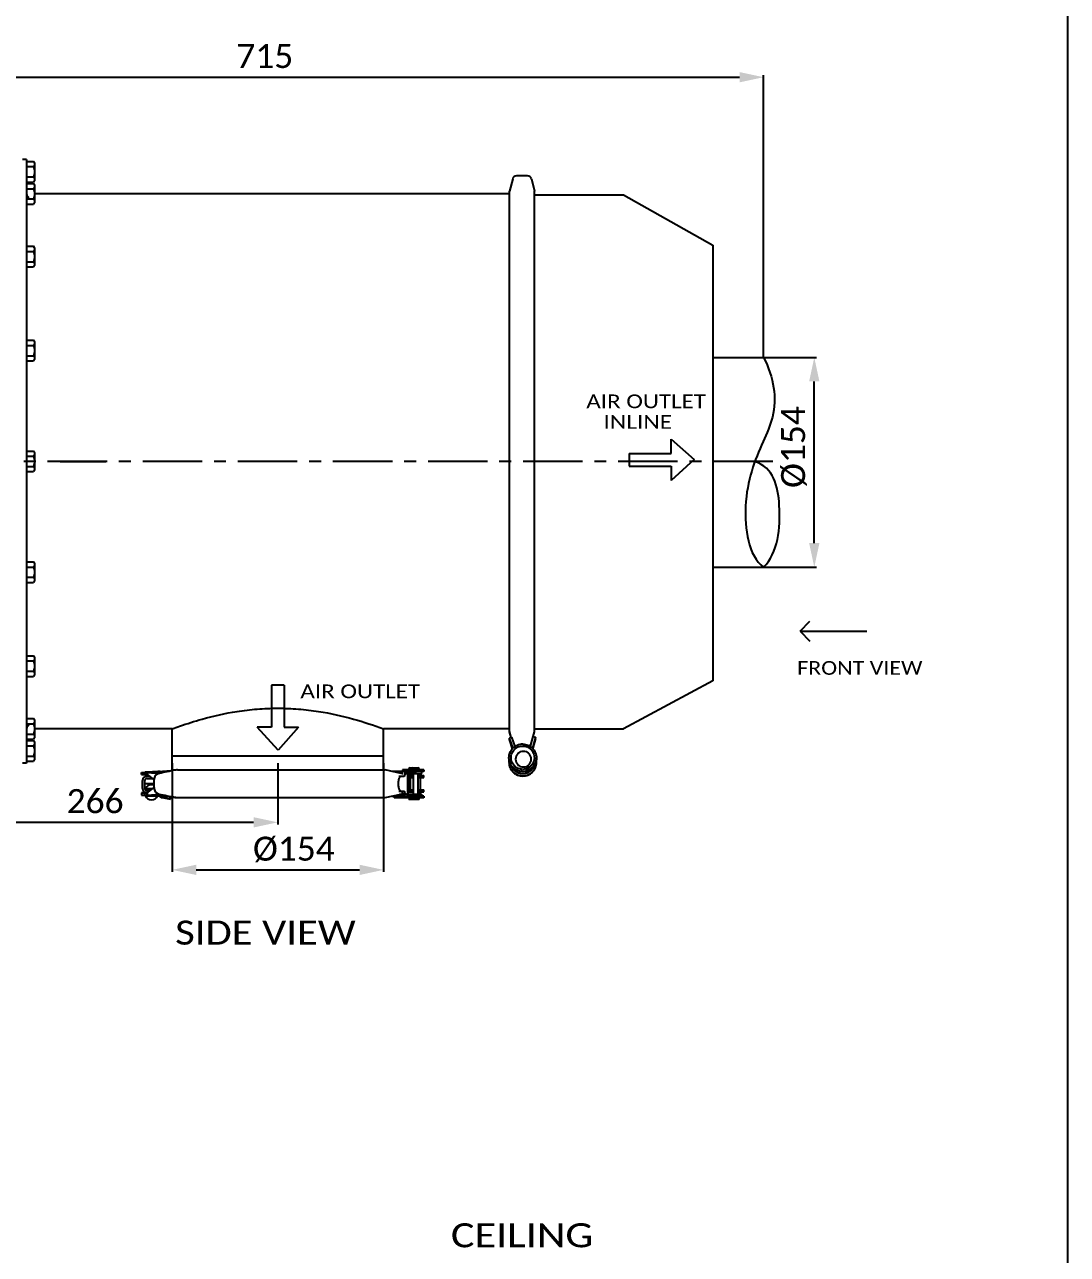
# Model space of a CAD drawing. Header units: millimetres. Extents: x 242 to 4341, y -255 to 3233.
# Drawn here: x 3581 to 4341, y 635 to 1531 of the extents above; entities that cross this region are included whole.
import ezdxf
from ezdxf.enums import TextEntityAlignment as Align

# ---------------------------------------------------------------- set-up
doc = ezdxf.new("R2010")
doc.units = ezdxf.units.MM
doc.header["$LTSCALE"] = 115.5
doc.header["$PDMODE"] = 3
doc.header["$PDSIZE"] = 8
doc.linetypes.add('CENTER', pattern=[0.6, 0.375, -0.075, 0.075, -0.075])
doc.linetypes.add('DASHED', pattern=[0.2, 0.1, -0.1])
doc.layers.get('0').update_dxf_attribs({"linetype": 'CONTINUOUS'})
doc.layers.get('Defpoints').update_dxf_attribs({"linetype": 'CONTINUOUS'})
doc.layers.add('02___PRT_ALL_AXES', color=7, linetype='CONTINUOUS')
doc.layers.add('03___PRT_ALL_CURVES', color=7, linetype='CONTINUOUS')
doc.styles.get("Standard").update_dxf_attribs({"font": 'calibri.ttf'})
doc.dimstyles.new('DIMSTYLE_1', dxfattribs={"dimtxt": 17.5, "dimasz": 17.5, "dimexe": 1.5, "dimexo": 1, "dimgap": 0.875, "dimtad": 1, "dimdec": 0, "dimdsep": 46, "dimtxsty": 'Standard', "dimblk": '_FILLED', "dimblk1": '_FILLED', "dimblk2": '_FILLED', "dimcen": 0.09, "dimazin": 2, "dimtp": 0.01, "dimtm": 0.01, "dimtfac": 1, "dimtdec": 0, "dimtofl": 0, "dimtmove": 0, "dimatfit": 3, "dimldrblk": '_FILLED', "dimfxl": 1, "dimtolj": 1, "dimarcsym": 0})
doc.dimstyles.new('DIMSTYLE_2', dxfattribs={"dimtxt": 17.5, "dimasz": 17.5, "dimexe": 1.5, "dimexo": 1, "dimgap": 0.875, "dimtad": 1, "dimdsep": 46, "dimtxsty": 'Standard', "dimblk": '_FILLED', "dimblk1": '_FILLED', "dimblk2": '_FILLED', "dimcen": 0.09, "dimazin": 2, "dimtp": 0.01, "dimtm": 0.01, "dimtfac": 1, "dimtofl": 0, "dimtmove": 0, "dimatfit": 3, "dimldrblk": '_FILLED', "dimfxl": 1, "dimtolj": 1, "dimarcsym": 0})

# ---------------------------------------------------------------- blocks, each defined once
blk = doc.blocks.new('_FILLED')
at = {"color": 0, "linetype": 'ByBlock'}
blk.add_solid([(0, 0), (-1, 0.214), (-1, -0.214)], dxfattribs=at)
blk = doc.blocks.new('*D137')
at = {"color": 0, "linetype": 'Continuous', "lineweight": -2}
for p, q in [((3499.6, 1048.01), (3499.6, 948.46)), ((3765.53, 993.09), (3765.53, 948.46)), ((3517.1, 949.96), (3748.03, 949.96))]:
    blk.add_line(p, q, dxfattribs=at)
at = {"layer": 'Defpoints', "color": 0}
for p in [(3499.6, 1049.01), (3765.53, 994.09), (3765.53, 949.96)]:
    blk.add_point(p, dxfattribs=at)
at = {"color": 0, "linetype": 'ByBlock', "lineweight": -2, "xscale": 17.5, "yscale": 17.5, "zscale": 17.5, "rotation": 180}
blk.add_blockref('_FILLED', (3499.6, 949.96), dxfattribs=at)
at = {"color": 0, "linetype": 'ByBlock', "lineweight": -2, "xscale": 17.5, "yscale": 17.5, "zscale": 17.5}
blk.add_blockref('_FILLED', (3765.53, 949.96), dxfattribs=at)
at = {"color": 0, "insert": (3632.48, 974.17), "char_height": 17.5, "attachment_point": 2, "line_spacing_factor": 0.9}
blk.add_mtext('\\A1;266', dxfattribs=at)
blk = doc.blocks.new('*D141')
at = {"color": 0, "linetype": 'Continuous', "lineweight": -2}
for p, q in [((3688.66, 993.09), (3688.66, 913.82)), ((3842.66, 993.09), (3842.66, 913.82)), ((3706.16, 915.32), (3825.16, 915.32))]:
    blk.add_line(p, q, dxfattribs=at)
at = {"layer": 'Defpoints', "color": 0}
for p in [(3688.66, 994.09), (3842.66, 994.09), (3842.66, 915.32)]:
    blk.add_point(p, dxfattribs=at)
at = {"color": 0, "linetype": 'ByBlock', "lineweight": -2, "xscale": 17.5, "yscale": 17.5, "zscale": 17.5, "rotation": 180}
blk.add_blockref('_FILLED', (3688.66, 915.32), dxfattribs=at)
at = {"color": 0, "linetype": 'ByBlock', "lineweight": -2, "xscale": 17.5, "yscale": 17.5, "zscale": 17.5}
blk.add_blockref('_FILLED', (3842.66, 915.32), dxfattribs=at)
at = {"color": 0, "insert": (3777.33, 939.52), "char_height": 17.5, "attachment_point": 2, "line_spacing_factor": 0.9}
blk.add_mtext('\\A1;%%c154', dxfattribs=at)
blk = doc.blocks.new('*D149')
at = {"color": 0, "linetype": 'Continuous', "lineweight": -2}
for p, q in [((3404.6, 1279.24), (3404.6, 1494.44)), ((3422.1, 1492.94), (4102.1, 1492.94)), ((4119.6, 1288.75), (4119.6, 1494.44))]:
    blk.add_line(p, q, dxfattribs=at)
at = {"layer": 'Defpoints', "color": 0}
for p in [(4119.6, 1492.94), (4119.6, 1287.75), (3404.6, 1278.24)]:
    blk.add_point(p, dxfattribs=at)
at = {"color": 0, "linetype": 'ByBlock', "lineweight": -2, "xscale": 17.5, "yscale": 17.5, "zscale": 17.5, "rotation": 180}
blk.add_blockref('_FILLED', (3404.6, 1492.94), dxfattribs=at)
at = {"color": 0, "linetype": 'ByBlock', "lineweight": -2, "xscale": 17.5, "yscale": 17.5, "zscale": 17.5}
blk.add_blockref('_FILLED', (4119.6, 1492.94), dxfattribs=at)
at = {"color": 0, "insert": (3756.12, 1517.15), "char_height": 17.5, "attachment_point": 2, "line_spacing_factor": 0.9}
blk.add_mtext('\\A1;{\\A1;715}', dxfattribs=at)
blk = doc.blocks.new('*D151')
at = {"color": 0, "linetype": 'Continuous', "lineweight": -2}
for p, q in [((4112.65, 1288.75), (4158.08, 1288.75)), ((4156.58, 1153.45), (4156.58, 1271.25)), ((4119.16, 1135.95), (4158.08, 1135.95))]:
    blk.add_line(p, q, dxfattribs=at)
at = {"layer": 'Defpoints', "color": 0}
for p in [(4111.65, 1288.75), (4156.58, 1288.75), (4118.16, 1135.95)]:
    blk.add_point(p, dxfattribs=at)
at = {"color": 0, "linetype": 'ByBlock', "lineweight": -2, "xscale": 17.5, "yscale": 17.5, "zscale": 17.5}
for p, rotation in [((4156.58, 1288.75), 90), ((4156.58, 1135.95), 270)]:
    blk.add_blockref('_FILLED', p, dxfattribs=dict(at, rotation=rotation))
at = {"color": 0, "insert": (4132.37, 1223.41), "char_height": 17.5, "attachment_point": 2, "rotation": 90, "line_spacing_factor": 0.9}
blk.add_mtext('\\A1;%%c154', dxfattribs=at)
blk = doc.blocks.new('ARROW_2_BL1', base_point=(1809.89, 965.82))
at = {"color": 7, "linetype": 'Continuous'}
for p, q in [((1816.83, 970.45), (1816.83, 980.82)), ((1816.83, 980.82), (1833.58, 966.14)), ((1786.19, 970.45), (1786.19, 961.19)), ((1786.19, 970.45), (1816.83, 970.45)), ((1786.19, 961.19), (1816.83, 961.19)), ((1833.58, 966.14), (1816.83, 950.82)), ((1816.83, 961.19), (1816.83, 950.82))]:
    blk.add_line(p, q, dxfattribs=at)
blk = doc.blocks.new('ARROW_2_BL2', base_point=(1530.12, 778.03))
at = {"color": 7, "linetype": 'Continuous'}
for p, q in [((1534.75, 801.72), (1525.5, 801.72)), ((1525.5, 801.72), (1525.5, 771.09)), ((1534.75, 801.72), (1534.75, 771.09)), ((1525.5, 771.09), (1515.12, 771.09)), ((1530.44, 754.33), (1515.12, 771.09)), ((1545.12, 771.09), (1530.44, 754.33)), ((1534.75, 771.09), (1545.12, 771.09))]:
    blk.add_line(p, q, dxfattribs=at)

msp = doc.modelspace()

# ---------------------------------------------------------------- linework, layer by layer
at = {"color": 0, "linetype": 'Continuous'}
for p, q in [((4341.04, 3232.585), (4341.04, 1422.999)), ((3582.599, 1431.512), (3587.698, 1431.512)), ((3582.599, 1427.759), (3587.698, 1427.759)), ((3588.279, 1430.506), (3587.698, 1431.512)), ((3588.279, 1430.506), (3588.279, 1417.506)), ((3582.599, 1420.253), (3587.698, 1420.253)), ((3582.599, 1416.5), (3587.698, 1416.5)), ((3588.279, 1417.506), (3587.698, 1416.501)), ((3936.782, 1418.84), (3934.548, 1409.995)), ((3950.416, 1418.84), (3952.649, 1409.995)), ((4341.04, 1422.999), (4341.04, -254.656)), ((3582.599, 1415.45), (3587.698, 1415.45)), ((3582.599, 1411.697), (3587.698, 1411.697)), ((3588.279, 1414.445), (3587.698, 1415.45)), ((3588.279, 1414.445), (3588.279, 1401.445)), ((3934.548, 1016.017), (3934.548, 1409.995)), ((3952.649, 1016.017), (3952.649, 1409.995)), ((3952.649, 1407.127), (4017.649, 1407.127)), ((4017.649, 1407.127), (4082.649, 1370.488)), ((3582.599, 1404.192), (3587.698, 1404.192)), ((3582.599, 1400.439), (3587.698, 1400.439)), ((3588.279, 1401.445), (3587.698, 1400.439)), ((3582.599, 1369.711), (3587.698, 1369.711)), ((3582.599, 1365.958), (3587.698, 1365.958)), ((3588.279, 1368.706), (3587.698, 1369.711)), ((3588.279, 1368.706), (3588.279, 1355.706)), ((4082.649, 1370.488), (4082.649, 1053.006)), ((3582.599, 1358.453), (3587.698, 1358.453)), ((3582.599, 1354.7), (3587.698, 1354.7)), ((3588.279, 1355.706), (3587.698, 1354.7)), ((3582.599, 1301.258), (3587.698, 1301.258)), ((3588.279, 1300.252), (3587.698, 1301.258)), ((3588.279, 1300.252), (3588.279, 1287.252)), ((3582.599, 1297.505), (3587.698, 1297.505)), ((3582.599, 1289.999), (3587.698, 1289.999)), ((3582.599, 1286.247), (3587.698, 1286.247)), ((3588.279, 1287.252), (3587.698, 1286.247)), ((4082.649, 1288.747), (4119.599, 1288.747)), ((3582.599, 1220.512), (3587.698, 1220.512)), ((3588.279, 1219.506), (3587.698, 1220.512)), ((3588.279, 1219.506), (3588.279, 1206.506)), ((3582.599, 1216.759), (3587.698, 1216.759)), ((3607.095, 1213.006), (3640.257, 1213.006)), ((3582.599, 1209.253), (3587.698, 1209.253)), ((3582.599, 1205.5), (3587.698, 1205.5)), ((3588.279, 1206.506), (3587.698, 1205.501)), ((3582.599, 1139.765), (3587.698, 1139.765)), ((3588.279, 1138.76), (3587.698, 1139.765)), ((3588.279, 1138.76), (3588.279, 1125.76)), ((3582.599, 1136.012), (3587.698, 1136.012)), ((4082.649, 1135.954), (4119.599, 1135.954)), ((3582.599, 1128.507), (3587.698, 1128.507)), ((3582.599, 1124.754), (3587.698, 1124.754)), ((3588.279, 1125.76), (3587.698, 1124.754)), ((4146.398, 1089.297), (4153.382, 1096.659)), ((4146.398, 1089.297), (4194.942, 1089.297)), ((4146.398, 1089.297), (4153.382, 1081.935)), ((3582.599, 1071.312), (3587.698, 1071.312)), ((3582.599, 1067.559), (3587.698, 1067.559)), ((3588.279, 1070.306), (3587.698, 1071.312)), ((3588.279, 1070.306), (3588.279, 1057.306)), ((3582.599, 1060.054), (3587.698, 1060.054)), ((3582.599, 1056.301), (3587.698, 1056.301)), ((3588.279, 1057.306), (3587.698, 1056.301)), ((4082.649, 1053.006), (4017.649, 1018.007)), ((3765.524, 1033.09), (3765.659, 1033.09)), ((3765.525, 1033.054), (3765.659, 1033.055)), ((3582.599, 1025.573), (3587.698, 1025.573)), ((3582.599, 1021.82), (3587.698, 1021.82)), ((3588.279, 1024.567), (3587.698, 1025.573)), ((3588.279, 1024.567), (3588.279, 1011.567)), ((3582.599, 1014.315), (3587.698, 1014.315)), ((3688.657, 1018.007), (3588.279, 1018.007)), ((3688.657, 1018.006), (3588.279, 1018.006)), ((3688.657, 1018.005), (3688.66, 1018.007)), ((3842.657, 1018.007), (3842.663, 1018.005)), ((3934.548, 1018.007), (3842.663, 1018.007)), ((3934.548, 1018.006), (3842.663, 1018.006)), ((3935.738, 1011.77), (3934.548, 1016.471)), ((3934.548, 1016.017), (3934.656, 1016.045)), ((3935.63, 1011.732), (3934.548, 1016.017)), ((3951.66, 1012.562), (3952.649, 1016.471)), ((3951.77, 1012.534), (3952.649, 1016.017)), ((3952.649, 1016.017), (3952.541, 1016.045)), ((3952.649, 1018.007), (4017.649, 1018.007)), ((3582.599, 1010.562), (3587.698, 1010.562)), ((3582.599, 1009.512), (3587.698, 1009.512)), ((3582.599, 1005.759), (3587.698, 1005.759)), ((3588.279, 1011.567), (3587.698, 1010.562)), ((3588.279, 1008.506), (3587.698, 1009.512)), ((3588.279, 1008.506), (3588.279, 995.506)), ((3936.263, 1011.952), (3934.374, 1011.295)), ((3936.79, 1004.387), (3934.374, 1011.295)), ((3934.374, 1010.309), (3934.374, 1011.295)), ((3936.709, 1003.631), (3934.374, 1010.309)), ((3934.52, 1009.892), (3934.374, 1009.841)), ((3934.374, 1009.841), (3936.584, 1003.506)), ((3938.604, 1005.257), (3936.263, 1011.952)), ((3951.425, 1012.621), (3949.63, 1005.527)), ((3951.425, 1012.621), (3953.364, 1012.132)), ((3953.364, 1012.132), (3951.569, 1005.039)), ((3953.364, 1011.146), (3951.569, 1004.052)), ((3951.569, 1003.57), (3953.364, 1010.68)), ((3953.253, 1010.708), (3953.364, 1010.68)), ((3953.364, 1011.146), (3953.364, 1012.132)), ((3582.599, 998.253), (3587.698, 998.253)), ((3588.279, 995.506), (3587.698, 994.501)), ((3582.599, 994.5), (3587.698, 994.5)), ((3668.725, 984.797), (3668.725, 986.397)), ((3669.037, 986.385), (3670.339, 986.385)), ((3671.827, 986.508), (3669.073, 986.416)), ((3670.411, 986.374), (3670.411, 984.785)), ((3670.728, 986.356), (3679.213, 985.587)), ((3674.352, 986.648), (3671.827, 986.508)), ((3678.074, 986.896), (3674.352, 986.648)), ((3680.002, 987.025), (3678.074, 986.896)), ((3684.934, 987.456), (3688.582, 987.846)), ((3692.496, 988.149), (3843.955, 988.149)), ((3855.592, 985.587), (3843.955, 988.149)), ((3848.607, 987.125), (3857.629, 987.125)), ((3856.637, 985.925), (3854.058, 985.925)), ((3857.629, 987.086), (3866.75, 987.086)), ((3858.126, 984.586), (3858.126, 987.086)), ((3861.033, 988.536), (3861.033, 988.686)), ((3868.626, 988.486), (3861.083, 988.486)), ((3862.033, 989.686), (3867.676, 989.686)), ((3862.033, 988.436), (3862.033, 988.286)), ((3863.176, 988.536), (3863.176, 988.686)), ((3864.176, 988.436), (3864.176, 988.286)), ((3867.676, 988.436), (3867.676, 988.286)), ((3868.676, 988.536), (3868.676, 988.686)), ((3667.079, 974.536), (3667.079, 980.336)), ((3668.679, 974.536), (3668.679, 980.336)), ((3669.037, 984.785), (3670.411, 984.785)), ((3670.279, 983.536), (3672.028, 983.536)), ((3670.279, 981.936), (3674.1, 981.936)), ((3670.411, 984.785), (3675.459, 980.886)), ((3675.459, 975.078), (3675.459, 981.094)), ((3853.829, 983.586), (3857.718, 983.586)), ((3859.402, 985.586), (3870.596, 985.586)), ((3860.313, 971.586), (3860.313, 984.586)), ((3860.313, 984.086), (3860.349, 984.086)), ((3860.349, 984.125), (3864.176, 984.125)), ((3860.349, 972.086), (3860.349, 984.086)), ((3861.894, 972.086), (3861.894, 984.086)), ((3861.894, 982.586), (3864.176, 982.586)), ((3862.033, 982.586), (3862.033, 973.586)), ((3863.201, 984.175), (3863.201, 984.325)), ((3864.176, 985.586), (3864.176, 970.586)), ((3867.676, 985.586), (3867.676, 970.586)), ((3867.676, 985.325), (3867.701, 985.325)), ((3867.676, 984.125), (3871.691, 984.125)), ((3867.676, 982.925), (3871.691, 982.925)), ((3867.676, 982.586), (3871.951, 982.586)), ((3867.701, 982.586), (3867.701, 973.586)), ((3867.976, 973.586), (3867.976, 982.586)), ((3868.701, 984.175), (3868.701, 984.325)), ((3869.575, 973.586), (3869.575, 982.586)), ((3869.663, 982.925), (3869.663, 984.125)), ((3871.691, 982.925), (3871.691, 984.125)), ((3668.725, 969.776), (3668.725, 971.376)), ((3669.037, 971.387), (3670.411, 971.387)), ((3669.037, 969.787), (3670.339, 969.787)), ((3674.229, 974.336), (3669.199, 974.336)), ((3669.199, 969.336), (3677.178, 969.336)), ((3672.416, 972.936), (3670.279, 972.936)), ((3670.411, 971.387), (3675.459, 975.286)), ((3670.411, 971.387), (3670.411, 969.798)), ((3670.728, 969.816), (3679.213, 970.585)), ((3671.599, 974.336), (3671.599, 972.936)), ((3671.599, 969.672), (3671.599, 969.336)), ((3674.352, 969.524), (3678.057, 969.278)), ((3675.599, 969.441), (3675.599, 969.336)), ((3678.057, 969.278), (3680.002, 969.147)), ((3681.551, 969.032), (3681.338, 967.989)), ((3681.338, 967.989), (3687.356, 966.749)), ((3684.934, 968.716), (3688.582, 968.326)), ((3686.603, 968.538), (3687.355, 968.383)), ((3687.356, 966.749), (3687.355, 968.383)), ((3692.496, 968.023), (3843.955, 968.023)), ((3843.955, 968.023), (3855.592, 970.585)), ((3848.957, 969.125), (3857.371, 969.125)), ((3853.829, 972.586), (3857.718, 972.586)), ((3856.637, 970.325), (3854.408, 970.325)), ((3856.637, 970.086), (3856.637, 970.586)), ((3857.629, 969.086), (3866.745, 969.086)), ((3858.126, 969.086), (3858.126, 971.586)), ((3859.402, 970.586), (3870.596, 970.586)), ((3860.313, 972.086), (3860.349, 972.086)), ((3861.894, 973.586), (3864.176, 973.586)), ((3867.676, 973.586), (3871.951, 973.586)), ((3867.676, 973.325), (3871.691, 973.325)), ((3867.676, 972.125), (3871.691, 972.125)), ((3867.701, 972.086), (3867.701, 970.586)), ((3868.451, 967.886), (3868.451, 967.775)), ((3869.663, 972.125), (3869.663, 973.325)), ((3871.691, 972.125), (3871.691, 973.325)), ((3868.376, 966.686), (3861.333, 966.686))]:
    msp.add_line(p, q, dxfattribs=at)
for points in [[(3680.002, 987.025), (3681.543, 987.139), (3683.769, 987.337), (3684.934, 987.456)], [(3869.476, 984.125), (3869.47, 984.196), (3869.447, 984.524), (3869.427, 984.891), (3869.412, 985.292), (3869.406, 985.588)], [(3669.073, 969.756), (3671.827, 969.664), (3674.352, 969.524)], [(3680.002, 969.147), (3681.543, 969.033), (3683.769, 968.835), (3684.934, 968.716)], [(3869.403, 970.57), (3869.414, 971.021), (3869.431, 971.438), (3869.452, 971.817), (3869.473, 972.086)]]:
    msp.add_lwpolyline(points, dxfattribs=at)
for centre, radius, start, end in [((3939.69, 1418.106), 3, 90, 165.83), ((3947.507, 1418.106), 3, 14.17, 90), ((3940.558, 1005.705), 3.992, 199.278864, 206.644923), ((3939.692, 1008.395), 3.01, 245.832693, 256.304849), ((3947.507, 1007.906), 3, 305.386363, 317.979331), ((3947.696, 1006.017), 1.995, 338.600018, 345.791184), ((3947.686, 1006.024), 4.006, 329.424298, 345.755606), ((3947.703, 1005.031), 3.988, 340.103707, 345.793319), ((3670.322, 981.858), 4.516, 84.847292, 88.878159), ((4638.86, -3553.338), 4639.263, 101.792878, 101.938018), ((3862.033, 988.686), 1, 90, 180), ((3861.083, 988.536), 0.05, 180, 270), ((3861.983, 988.436), 0.05, 0, 90), ((3864.176, 988.686), 1, 90, 180), ((3863.226, 988.536), 0.05, 180, 270), ((3864.126, 988.436), 0.05, 0, 90), ((3867.676, 988.686), 1, 0, 90), ((3867.726, 988.436), 0.05, 90, 180), ((3868.626, 988.536), 0.05, 270, 0), ((3670.279, 980.336), 3.2, 90, 180), ((3670.279, 980.336), 1.6, 90, 180), ((3673.599, 972.609), 4.727, 66.811092, 158.573754), ((3854.597, 981.08), 4.616, 65.319865, 77.552578), ((3854.605, 981.096), 4.598, 63.780552, 65.317935), ((3864.201, 984.325), 1, 91.432559, 180), ((3863.251, 984.175), 0.05, 180, 270), ((3867.701, 984.325), 1, 0, 90), ((3868.651, 984.175), 0.05, 270, 0), ((3670.279, 974.536), 3.2, 180, 260.692196), ((3670.279, 974.536), 1.6, 180, 270), ((3673.599, 971.063), 4.727, 201.426246, 337.86422), ((3670.322, 974.314), 4.516, 271.121843, 275.152714), ((3682.255, 972.496), 4.6, 225.633121, 258.502661), ((4638.86, 5509.51), 4639.263, 258.061982, 258.207122), ((3854.597, 975.092), 4.616, 282.447422, 294.680135), ((3854.605, 975.076), 4.598, 294.682065, 296.219438), ((3861.333, 967.836), 0.05, 90, 180), ((3863.476, 967.836), 0.05, 90, 180), ((3868.376, 967.836), 0.05, 0, 90), ((3861.333, 966.736), 0.05, 180, 270), ((3863.476, 966.736), 0.05, 180, 270), ((3868.376, 966.736), 0.05, 270, 0), ((3868.401, 967.775), 0.05, 300.33842, 0)]:
    msp.add_arc(centre, radius, start, end, dxfattribs=at)
at = {"color": 0, "linetype": 'DASHED'}
for centre, start, end in [((3585.599, 1407.944), 180, 241.45), ((3585.599, 1018.068), 118.55, 180)]:
    msp.add_arc(centre, 3, start, end, dxfattribs=at)
at = {"color": 0, "linetype": 'Continuous'}
for points, knots in [([(3587.698, 1431.512), (3587.868, 1431.217), (3588.158, 1430.618), (3588.279, 1429.956), (3588.279, 1429.635)], [0, 0, 0, 0, 0.5148817, 1, 1, 1, 1]), ([(3588.279, 1429.635), (3588.279, 1429.315), (3588.158, 1428.652), (3587.868, 1428.053), (3587.698, 1427.759)], [0, 0, 0, 0, 0.4851075, 1, 1, 1, 1]), ([(3587.698, 1427.759), (3587.874, 1427.149), (3588.167, 1425.911), (3588.279, 1424.64), (3588.279, 1424.006)], [0, 0, 0, 0, 0.5000913, 1, 1, 1, 1]), ([(3588.279, 1424.006), (3588.279, 1423.372), (3588.167, 1422.101), (3587.874, 1420.863), (3587.698, 1420.253)], [0, 0, 0, 0, 0.4999086, 1, 1, 1, 1]), ([(3587.698, 1420.253), (3587.868, 1419.959), (3588.158, 1419.36), (3588.279, 1418.697), (3588.279, 1418.377)], [0, 0, 0, 0, 0.5148834, 1, 1, 1, 1]), ([(3588.279, 1418.377), (3588.279, 1418.056), (3588.158, 1417.394), (3587.868, 1416.795), (3587.698, 1416.501)], [0, 0, 0, 0, 0.4851065, 1, 1, 1, 1]), ([(3587.698, 1415.45), (3587.868, 1415.156), (3588.158, 1414.557), (3588.279, 1413.894), (3588.279, 1413.574)], [0, 0, 0, 0, 0.5148817, 1, 1, 1, 1]), ([(3588.279, 1413.574), (3588.279, 1413.253), (3588.158, 1412.591), (3587.868, 1411.992), (3587.698, 1411.697)], [0, 0, 0, 0, 0.4851075, 1, 1, 1, 1]), ([(3587.698, 1411.697), (3587.874, 1411.088), (3588.167, 1409.85), (3588.279, 1408.579), (3588.279, 1407.945)], [0, 0, 0, 0, 0.5000913, 1, 1, 1, 1]), ([(3588.279, 1407.945), (3588.279, 1407.31), (3588.167, 1406.039), (3587.874, 1404.801), (3587.698, 1404.192)], [0, 0, 0, 0, 0.4999086, 1, 1, 1, 1]), ([(3587.698, 1404.192), (3587.868, 1403.897), (3588.158, 1403.298), (3588.279, 1402.636), (3588.279, 1402.315)], [0, 0, 0, 0, 0.5148834, 1, 1, 1, 1]), ([(3588.279, 1402.315), (3588.279, 1401.995), (3588.158, 1401.332), (3587.868, 1400.734), (3587.698, 1400.439)], [0, 0, 0, 0, 0.4851065, 1, 1, 1, 1]), ([(3587.698, 1369.711), (3587.868, 1369.417), (3588.158, 1368.818), (3588.279, 1368.155), (3588.279, 1367.835)], [0, 0, 0, 0, 0.5148817, 1, 1, 1, 1]), ([(3588.279, 1367.835), (3588.279, 1367.514), (3588.158, 1366.851), (3587.868, 1366.253), (3587.698, 1365.958)], [0, 0, 0, 0, 0.4851075, 1, 1, 1, 1]), ([(3587.698, 1365.958), (3587.874, 1365.349), (3588.167, 1364.11), (3588.279, 1362.84), (3588.279, 1362.205)], [0, 0, 0, 0, 0.5000913, 1, 1, 1, 1]), ([(3588.279, 1362.205), (3588.279, 1361.571), (3588.167, 1360.3), (3587.874, 1359.062), (3587.698, 1358.453)], [0, 0, 0, 0, 0.4999086, 1, 1, 1, 1]), ([(3587.698, 1358.453), (3587.868, 1358.158), (3588.158, 1357.559), (3588.279, 1356.897), (3588.279, 1356.576)], [0, 0, 0, 0, 0.5148834, 1, 1, 1, 1]), ([(3588.279, 1356.576), (3588.279, 1356.256), (3588.158, 1355.593), (3587.868, 1354.995), (3587.698, 1354.7)], [0, 0, 0, 0, 0.4851065, 1, 1, 1, 1]), ([(3587.698, 1301.258), (3587.868, 1300.963), (3588.158, 1300.364), (3588.279, 1299.702), (3588.279, 1299.381)], [0, 0, 0, 0, 0.5148817, 1, 1, 1, 1]), ([(3588.279, 1299.381), (3588.279, 1299.061), (3588.158, 1298.398), (3587.868, 1297.799), (3587.698, 1297.505)], [0, 0, 0, 0, 0.4851075, 1, 1, 1, 1]), ([(3587.698, 1297.505), (3587.874, 1296.895), (3588.167, 1295.657), (3588.279, 1294.387), (3588.279, 1293.752)], [0, 0, 0, 0, 0.5000913, 1, 1, 1, 1]), ([(3588.279, 1293.752), (3588.279, 1293.118), (3588.167, 1291.847), (3587.874, 1290.609), (3587.698, 1289.999)], [0, 0, 0, 0, 0.4999086, 1, 1, 1, 1]), ([(3587.698, 1289.999), (3587.868, 1289.705), (3588.158, 1289.106), (3588.279, 1288.443), (3588.279, 1288.123)], [0, 0, 0, 0, 0.5148834, 1, 1, 1, 1]), ([(3588.279, 1288.123), (3588.279, 1287.803), (3588.158, 1287.14), (3587.868, 1286.541), (3587.698, 1286.247)], [0, 0, 0, 0, 0.4851065, 1, 1, 1, 1]), ([(4119.599, 1288.747), (4126.932, 1274.232), (4130.775, 1252.748), (4115.785, 1220.135), (4102.524, 1186.875), (4108.359, 1144.294), (4119.621, 1135.954)], [0, 0, 0, 0, 0.3062384, 0.4378051, 0.7398205, 1, 1, 1, 1]), ([(3587.698, 1220.512), (3587.868, 1220.217), (3588.158, 1219.618), (3588.279, 1218.956), (3588.279, 1218.635)], [0, 0, 0, 0, 0.5148817, 1, 1, 1, 1]), ([(3588.279, 1218.635), (3588.279, 1218.315), (3588.158, 1217.652), (3587.868, 1217.053), (3587.698, 1216.759)], [0, 0, 0, 0, 0.4851075, 1, 1, 1, 1]), ([(3587.698, 1216.759), (3587.874, 1216.149), (3588.167, 1214.911), (3588.279, 1213.64), (3588.279, 1213.006)], [0, 0, 0, 0, 0.5000913, 1, 1, 1, 1]), ([(3588.279, 1213.006), (3588.279, 1212.372), (3588.167, 1211.101), (3587.874, 1209.863), (3587.698, 1209.253)], [0, 0, 0, 0, 0.4999086, 1, 1, 1, 1]), ([(4119.621, 1135.954), (4130.128, 1145.943), (4133.901, 1180.577), (4126.937, 1208.467), (4113.22, 1212.795)], [0, 0, 0, 0, 0.5311239, 1, 1, 1, 1]), ([(3587.698, 1209.253), (3587.868, 1208.959), (3588.158, 1208.36), (3588.279, 1207.697), (3588.279, 1207.377)], [0, 0, 0, 0, 0.5148834, 1, 1, 1, 1]), ([(3588.279, 1207.377), (3588.279, 1207.056), (3588.158, 1206.394), (3587.868, 1205.795), (3587.698, 1205.501)], [0, 0, 0, 0, 0.4851065, 1, 1, 1, 1]), ([(3587.698, 1139.765), (3587.868, 1139.471), (3588.158, 1138.872), (3588.279, 1138.209), (3588.279, 1137.889)], [0, 0, 0, 0, 0.5148817, 1, 1, 1, 1]), ([(3588.279, 1137.889), (3588.279, 1137.569), (3588.158, 1136.906), (3587.868, 1136.307), (3587.698, 1136.012)], [0, 0, 0, 0, 0.4851075, 1, 1, 1, 1]), ([(3587.698, 1136.012), (3587.874, 1135.403), (3588.167, 1134.165), (3588.279, 1132.894), (3588.279, 1132.26)], [0, 0, 0, 0, 0.5000913, 1, 1, 1, 1]), ([(3588.279, 1132.26), (3588.279, 1131.625), (3588.167, 1130.355), (3587.874, 1129.117), (3587.698, 1128.507)], [0, 0, 0, 0, 0.4999086, 1, 1, 1, 1]), ([(3587.698, 1128.507), (3587.868, 1128.212), (3588.158, 1127.614), (3588.279, 1126.951), (3588.279, 1126.631)], [0, 0, 0, 0, 0.5148834, 1, 1, 1, 1]), ([(3588.279, 1126.631), (3588.279, 1126.31), (3588.158, 1125.647), (3587.868, 1125.049), (3587.698, 1124.754)], [0, 0, 0, 0, 0.4851065, 1, 1, 1, 1]), ([(3587.698, 1071.312), (3587.868, 1071.018), (3588.158, 1070.419), (3588.279, 1069.756), (3588.279, 1069.436)], [0, 0, 0, 0, 0.5148817, 1, 1, 1, 1]), ([(3588.279, 1069.436), (3588.279, 1069.115), (3588.158, 1068.452), (3587.868, 1067.854), (3587.698, 1067.559)], [0, 0, 0, 0, 0.4851075, 1, 1, 1, 1]), ([(3587.698, 1067.559), (3587.874, 1066.949), (3588.167, 1065.711), (3588.279, 1064.441), (3588.279, 1063.806)], [0, 0, 0, 0, 0.5000913, 1, 1, 1, 1]), ([(3588.279, 1063.806), (3588.279, 1063.172), (3588.167, 1061.901), (3587.874, 1060.663), (3587.698, 1060.054)], [0, 0, 0, 0, 0.4999086, 1, 1, 1, 1]), ([(3587.698, 1060.054), (3587.868, 1059.759), (3588.158, 1059.16), (3588.279, 1058.498), (3588.279, 1058.177)], [0, 0, 0, 0, 0.5148834, 1, 1, 1, 1]), ([(3588.279, 1058.177), (3588.279, 1057.857), (3588.158, 1057.194), (3587.868, 1056.595), (3587.698, 1056.301)], [0, 0, 0, 0, 0.4851065, 1, 1, 1, 1]), ([(3688.658, 1018.006), (3690.463, 1018.684), (3697.646, 1021.312), (3713.216, 1026.28), (3732.132, 1030.492), (3750.616, 1032.684), (3760.534, 1033.087), (3765.524, 1033.09)], [0, 0, 0, 0, 0.0734825, 0.2913892, 0.6222924, 0.8098697, 1, 1, 1, 1]), ([(3765.659, 1033.09), (3770.667, 1033.09), (3780.622, 1032.692), (3799.158, 1030.498), (3819.987, 1025.862), (3835.512, 1020.698), (3842.662, 1018.005)], [0, 0, 0, 0, 0.190484, 0.3784608, 0.7093763, 1, 1, 1, 1]), ([(3587.698, 1025.573), (3587.868, 1025.278), (3588.158, 1024.68), (3588.279, 1024.017), (3588.279, 1023.697)], [0, 0, 0, 0, 0.5148817, 1, 1, 1, 1]), ([(3588.279, 1023.697), (3588.279, 1023.376), (3588.158, 1022.713), (3587.868, 1022.115), (3587.698, 1021.82)], [0, 0, 0, 0, 0.4851075, 1, 1, 1, 1]), ([(3587.698, 1021.82), (3587.874, 1021.21), (3588.167, 1019.972), (3588.279, 1018.702), (3588.279, 1018.067)], [0, 0, 0, 0, 0.5000913, 1, 1, 1, 1]), ([(3588.279, 1018.067), (3588.279, 1017.433), (3588.167, 1016.162), (3587.874, 1014.924), (3587.698, 1014.315)], [0, 0, 0, 0, 0.4999086, 1, 1, 1, 1]), ([(3587.698, 1014.315), (3587.868, 1014.02), (3588.158, 1013.421), (3588.279, 1012.759), (3588.279, 1012.438)], [0, 0, 0, 0, 0.5148834, 1, 1, 1, 1]), ([(3588.279, 1012.438), (3588.279, 1012.118), (3588.158, 1011.455), (3587.868, 1010.856), (3587.698, 1010.562)], [0, 0, 0, 0, 0.4851065, 1, 1, 1, 1]), ([(3587.698, 1009.512), (3587.868, 1009.217), (3588.158, 1008.618), (3588.279, 1007.956), (3588.279, 1007.635)], [0, 0, 0, 0, 0.5148817, 1, 1, 1, 1]), ([(3588.279, 1007.635), (3588.279, 1007.315), (3588.158, 1006.652), (3587.868, 1006.053), (3587.698, 1005.759)], [0, 0, 0, 0, 0.4851075, 1, 1, 1, 1]), ([(3587.698, 1005.759), (3587.874, 1005.149), (3588.167, 1003.911), (3588.279, 1002.64), (3588.279, 1002.006)], [0, 0, 0, 0, 0.5000913, 1, 1, 1, 1]), ([(3588.279, 1002.006), (3588.279, 1001.372), (3588.167, 1000.101), (3587.874, 998.863), (3587.698, 998.253)], [0, 0, 0, 0, 0.4999086, 1, 1, 1, 1]), ([(3587.698, 998.253), (3587.868, 997.959), (3588.158, 997.36), (3588.279, 996.697), (3588.279, 996.377)], [0, 0, 0, 0, 0.5148834, 1, 1, 1, 1]), ([(3588.279, 996.377), (3588.279, 996.056), (3588.158, 995.394), (3587.868, 994.795), (3587.698, 994.501)], [0, 0, 0, 0, 0.4851065, 1, 1, 1, 1]), ([(3944.594, 1001.669), (3943.853, 1001.669), (3942.356, 1001.373), (3940.462, 1000.109), (3939.194, 998.217), (3938.749, 995.985), (3939.194, 993.752), (3940.463, 991.861), (3942.356, 990.597), (3943.854, 990.301), (3944.594, 990.301)], [0, 0, 0, 0, 0.1251352, 0.2501886, 0.3751335, 0.4999991, 0.6248637, 0.7498074, 0.8748623, 1, 1, 1, 1]), ([(3944.594, 990.301), (3945.335, 990.301), (3946.833, 990.597), (3948.726, 991.861), (3949.994, 993.753), (3950.439, 995.985), (3949.994, 998.217), (3948.726, 1000.109), (3946.832, 1001.373), (3945.335, 1001.669), (3944.594, 1001.669)], [0, 0, 0, 0, 0.1251352, 0.2501886, 0.3751335, 0.4999991, 0.6248637, 0.7498074, 0.8748623, 1, 1, 1, 1]), ([(3668.725, 986.397), (3668.725, 986.39), (3668.767, 986.396), (3668.811, 986.385), (3668.917, 986.387), (3668.992, 986.385), (3669.037, 986.385)], [0, 0, 0, 0, 0.0643608, 0.253366, 0.5661046, 1, 1, 1, 1]), ([(3690.714, 988.003), (3690.552, 988.001), (3689.839, 987.975), (3689.129, 987.905), (3688.582, 987.846)], [0, 0, 0, 0, 0.2270107, 1, 1, 1, 1]), ([(3692.496, 988.149), (3692.38, 988.149), (3691.784, 988.13), (3691.19, 988.063), (3690.714, 988.003)], [0, 0, 0, 0, 0.1952001, 1, 1, 1, 1]), ([(3669.037, 984.785), (3668.992, 984.785), (3668.917, 984.787), (3668.811, 984.785), (3668.767, 984.796), (3668.725, 984.79), (3668.725, 984.797)], [0, 0, 0, 0, 0.4338952, 0.7466339, 0.9356392, 1, 1, 1, 1]), ([(3679.213, 985.587), (3678.699, 985.478), (3677.698, 985.093), (3676.467, 984.063), (3675.65, 982.679), (3675.459, 981.619), (3675.459, 981.094)], [0, 0, 0, 0, 0.2500964, 0.5001273, 0.7500873, 1, 1, 1, 1]), ([(3855.397, 972.586), (3855.284, 972.586), (3855.103, 972.653), (3854.902, 972.817), (3854.675, 973.073), (3854.413, 973.519), (3854.142, 974.19), (3853.912, 975.013), (3853.734, 975.961), (3853.623, 977), (3853.584, 978.086), (3853.623, 979.172), (3853.734, 980.211), (3853.912, 981.159), (3854.142, 981.982), (3854.413, 982.653), (3854.675, 983.099), (3854.902, 983.355), (3855.103, 983.519), (3855.284, 983.586), (3855.397, 983.586)], [0, 0, 0, 0, 0.0277602, 0.0445982, 0.064082, 0.1118148, 0.1715216, 0.242333, 0.3224877, 0.4094441, 0.5, 0.5905559, 0.6775123, 0.757667, 0.8284784, 0.8881852, 0.935918, 0.9554018, 0.9722398, 1, 1, 1, 1]), ([(3858.126, 985.586), (3858.126, 985.33), (3858.112, 984.959), (3858.064, 984.487), (3858.016, 984.187), (3857.958, 983.94), (3857.899, 983.773), (3857.843, 983.675), (3857.797, 983.615), (3857.748, 983.586), (3857.718, 983.586)], [0, 0, 0, 0, 0.3644539, 0.5297944, 0.6757504, 0.797387, 0.891304, 0.9275276, 0.9569523, 1, 1, 1, 1]), ([(3858.126, 984.586), (3858.126, 984.679), (3858.159, 984.859), (3858.32, 985.148), (3858.61, 985.396), (3859.001, 985.553), (3859.271, 985.586), (3859.402, 985.586)], [0, 0, 0, 0, 0.1564051, 0.2991323, 0.5496397, 0.7787371, 1, 1, 1, 1]), ([(3861.324, 985.586), (3861.195, 985.586), (3860.933, 985.536), (3860.598, 985.318), (3860.368, 984.986), (3860.313, 984.719), (3860.313, 984.586)], [0, 0, 0, 0, 0.2465758, 0.4950551, 0.7464316, 1, 1, 1, 1]), ([(3668.725, 971.376), (3668.725, 971.382), (3668.767, 971.376), (3668.811, 971.388), (3668.917, 971.385), (3668.992, 971.387), (3669.037, 971.387)], [0, 0, 0, 0, 0.0643608, 0.253366, 0.5661046, 1, 1, 1, 1]), ([(3669.037, 969.787), (3668.992, 969.787), (3668.917, 969.785), (3668.811, 969.788), (3668.767, 969.776), (3668.725, 969.782), (3668.725, 969.776)], [0, 0, 0, 0, 0.4338952, 0.7466339, 0.9356392, 1, 1, 1, 1]), ([(3675.459, 975.078), (3675.459, 974.553), (3675.65, 973.493), (3676.467, 972.109), (3677.698, 971.079), (3678.699, 970.694), (3679.213, 970.585)], [0, 0, 0, 0, 0.2499155, 0.4998775, 0.7499062, 1, 1, 1, 1]), ([(3688.582, 968.326), (3688.774, 968.305), (3689.483, 968.233), (3690.195, 968.176), (3690.714, 968.169)], [0, 0, 0, 0, 0.2720992, 1, 1, 1, 1]), ([(3690.714, 968.169), (3690.893, 968.146), (3691.485, 968.077), (3692.081, 968.023), (3692.496, 968.023)], [0, 0, 0, 0, 0.3030972, 1, 1, 1, 1]), ([(3856.637, 970.586), (3856.637, 970.842), (3856.624, 971.213), (3856.575, 971.685), (3856.527, 971.985), (3856.469, 972.232), (3856.409, 972.399), (3856.354, 972.497), (3856.307, 972.557), (3856.258, 972.586), (3856.228, 972.586)], [0, 0, 0, 0, 0.3643368, 0.5296281, 0.6755474, 0.7971667, 0.8910973, 0.9273454, 0.956811, 1, 1, 1, 1]), ([(3856.637, 970.086), (3856.637, 969.956), (3856.689, 969.693), (3856.909, 969.361), (3857.239, 969.138), (3857.5, 969.086), (3857.629, 969.086)], [0, 0, 0, 0, 0.2510949, 0.5015428, 0.7510866, 1, 1, 1, 1]), ([(3857.718, 972.586), (3857.748, 972.586), (3857.797, 972.557), (3857.843, 972.497), (3857.899, 972.399), (3857.958, 972.232), (3858.016, 971.985), (3858.064, 971.685), (3858.112, 971.213), (3858.126, 970.842), (3858.126, 970.586)], [0, 0, 0, 0, 0.0430477, 0.0724724, 0.1086959, 0.2026126, 0.3242491, 0.4702051, 0.6355458, 1, 1, 1, 1]), ([(3859.402, 970.586), (3859.271, 970.586), (3859.001, 970.619), (3858.61, 970.776), (3858.32, 971.024), (3858.159, 971.313), (3858.126, 971.493), (3858.126, 971.586)], [0, 0, 0, 0, 0.221263, 0.4503605, 0.7008678, 0.8435948, 1, 1, 1, 1]), ([(3860.313, 971.586), (3860.313, 971.453), (3860.368, 971.186), (3860.598, 970.854), (3860.933, 970.636), (3861.195, 970.586), (3861.324, 970.586)], [0, 0, 0, 0, 0.2535685, 0.5049454, 0.7534244, 1, 1, 1, 1])]:
    msp.add_open_spline(points, degree=3, knots=knots, dxfattribs=at)
for points in [[(3948.821, 1005.688), (3949.239, 1005.891), (3949.619, 1006.202), (3949.9, 1006.573)], [(3670.411, 986.374), (3670.388, 986.381), (3670.363, 986.385), (3670.339, 986.385)], [(3670.339, 969.787), (3670.363, 969.787), (3670.388, 969.791), (3670.411, 969.798)]]:
    msp.add_open_spline(points, degree=3, dxfattribs=at)
at = {"layer": '02___PRT_ALL_AXES', "color": 0, "linetype": 'Continuous'}
for p, q in [((3582.599, 1433.011), (3579.599, 1433.011)), ((3582.599, 1433.011), (3582.599, 993.001)), ((3947.507, 1421.106), (3939.69, 1421.106)), ((3934.548, 1408.006), (3588.279, 1408.006)), ((3688.659, 987.846), (3688.659, 1018.005)), ((3842.659, 988.149), (3842.659, 1018.005)), ((3842.659, 998.086), (3688.659, 998.086)), ((3582.599, 993.001), (3579.599, 993.001)), ((3871.926, 988.286), (3856.495, 988.286)), ((3856.495, 988.286), (3856.495, 987.125)), ((3871.926, 987.086), (3866.75, 987.086)), ((3870.596, 985.586), (3870.596, 987.086)), ((3871.926, 988.286), (3871.926, 987.086)), ((3951.233, 992.327), (3951.22, 992.31)), ((3951.234, 992.326), (3951.223, 992.308)), ((3860.349, 984.086), (3864.176, 984.086)), ((3871.691, 984.086), (3871.951, 984.086)), ((3871.951, 982.586), (3871.951, 984.086)), ((3857.629, 969.086), (3850.473, 969.086)), ((3850.473, 969.086), (3850.473, 967.886)), ((3871.926, 967.886), (3850.473, 967.886)), ((3860.349, 972.086), (3864.176, 972.086)), ((3871.926, 969.086), (3866.745, 969.086)), ((3867.676, 972.086), (3871.951, 972.086)), ((3870.596, 969.086), (3870.596, 970.586)), ((3871.926, 969.086), (3871.926, 967.886)), ((3871.951, 972.086), (3871.951, 973.586)), ((3861.283, 967.836), (3861.283, 966.736)), ((3863.426, 967.836), (3863.426, 966.736)), ((3868.426, 967.836), (3868.426, 966.736))]:
    msp.add_line(p, q, dxfattribs=at)
at = {"layer": '02___PRT_ALL_AXES', "color": 0, "linetype": 'CENTER'}
msp.add_line((4126.293, 1213.006), (3329.96, 1213.006), dxfattribs=at)
at = {"layer": '02___PRT_ALL_AXES', "color": 0, "linetype": 'Continuous'}
for centre, radius, start, end in [((3944.089, 996.91), 9.995, 114.49518, 114.863), ((3944.098, 996.888), 10.019, 89.998109, 114.492504), ((3944.067, 993.766), 9.968, 171.192798, 179.993749), ((3944.13, 993.766), 9.968, 0.006244, 8.807207), ((3944.104, 996.957), 8.503, 281.844219, 321.917116), ((3944.132, 997.055), 8.466, 326.852761, 327.212574), ((3944.133, 996.933), 8.465, 327.026065, 327.212585)]:
    msp.add_arc(centre, radius, start, end, dxfattribs=at)
for points, knots in [([(3934.099, 996.93), (3934.099, 997.872), (3934.369, 999.765), (3935.556, 1002.37), (3937.424, 1004.54), (3939.031, 1005.582), (3939.886, 1005.979)], [0, 0, 0, 0, 0.2498214, 0.4997298, 0.7497848, 1, 1, 1, 1]), ([(3935.599, 997.056), (3935.599, 997.61), (3935.708, 998.721), (3936.195, 1000.322), (3936.986, 1001.798), (3938.05, 1003.091), (3939.346, 1004.153), (3940.825, 1004.941), (3942.429, 1005.427), (3943.543, 1005.536), (3944.099, 1005.536)], [0, 0, 0, 0, 0.1248586, 0.2497387, 0.3746586, 0.4996305, 0.6246587, 0.7497391, 0.8748552, 1, 1, 1, 1]), ([(3944.099, 1006.907), (3944.752, 1006.907), (3946.063, 1006.779), (3947.95, 1006.207), (3949.69, 1005.279), (3951.215, 1004.031), (3952.467, 1002.509), (3953.397, 1000.773), (3953.97, 998.89), (3954.099, 997.582), (3954.099, 996.93)], [0, 0, 0, 0, 0.1251448, 0.2502609, 0.3753413, 0.5003695, 0.6253414, 0.7502613, 0.8751414, 1, 1, 1, 1]), ([(3944.099, 1005.536), (3944.654, 1005.536), (3945.768, 1005.427), (3947.372, 1004.941), (3948.851, 1004.153), (3950.148, 1003.091), (3951.212, 1001.798), (3952.002, 1000.322), (3952.489, 998.721), (3952.599, 997.61), (3952.599, 997.056)], [0, 0, 0, 0, 0.1251448, 0.2502609, 0.3753413, 0.5003695, 0.6253414, 0.7502613, 0.8751414, 1, 1, 1, 1]), ([(3944.099, 986.953), (3943.445, 986.953), (3942.135, 987.082), (3940.248, 987.653), (3938.507, 988.581), (3936.982, 989.83), (3935.731, 991.351), (3934.8, 993.087), (3934.228, 994.971), (3934.099, 996.278), (3934.099, 996.93)], [0, 0, 0, 0, 0.1251448, 0.2502609, 0.3753413, 0.5003695, 0.6253414, 0.7502613, 0.8751414, 1, 1, 1, 1]), ([(3944.099, 986.838), (3943.445, 986.838), (3942.135, 986.967), (3940.248, 987.538), (3938.507, 988.466), (3936.982, 989.714), (3935.731, 991.236), (3934.8, 992.972), (3934.228, 994.855), (3934.099, 996.163), (3934.099, 996.815)], [0, 0, 0, 0, 0.1251448, 0.2502609, 0.3753413, 0.5003695, 0.6253414, 0.7502613, 0.8751414, 1, 1, 1, 1]), ([(3944.099, 988.575), (3943.543, 988.575), (3942.429, 988.685), (3940.825, 989.17), (3939.346, 989.959), (3938.05, 991.02), (3936.986, 992.314), (3936.195, 993.789), (3935.708, 995.39), (3935.599, 996.502), (3935.599, 997.056)], [0, 0, 0, 0, 0.1251448, 0.2502609, 0.3753413, 0.5003695, 0.6253414, 0.7502613, 0.8751414, 1, 1, 1, 1]), ([(3944.056, 988.453), (3943.502, 988.456), (3942.392, 988.57), (3940.795, 989.061), (3939.324, 989.852), (3938.035, 990.914), (3936.977, 992.205), (3936.191, 993.677), (3935.708, 995.273), (3935.599, 996.381), (3935.599, 996.934)], [0, 0, 0, 0, 0.1251473, 0.2502629, 0.3753426, 0.5003701, 0.6253415, 0.7502612, 0.8751413, 1, 1, 1, 1]), ([(3954.099, 996.93), (3954.099, 996.278), (3953.97, 994.971), (3953.397, 993.087), (3952.467, 991.351), (3951.215, 989.83), (3949.69, 988.581), (3947.95, 987.653), (3946.063, 987.082), (3944.752, 986.953), (3944.099, 986.953)], [0, 0, 0, 0, 0.1248586, 0.2497387, 0.3746586, 0.4996305, 0.6246587, 0.7497391, 0.8748552, 1, 1, 1, 1]), ([(3954.099, 996.815), (3954.099, 996.163), (3953.97, 994.855), (3953.397, 992.972), (3952.467, 991.236), (3951.215, 989.714), (3949.69, 988.466), (3947.95, 987.538), (3946.063, 986.967), (3944.752, 986.838), (3944.099, 986.838)], [0, 0, 0, 0, 0.1248586, 0.2497387, 0.3746586, 0.4996305, 0.6246587, 0.7497391, 0.8748552, 1, 1, 1, 1]), ([(3952.599, 997.056), (3952.599, 996.251), (3952.367, 994.633), (3951.685, 993.148), (3951.249, 992.471)], [0, 0, 0, 0, 0.499912, 1, 1, 1, 1]), ([(3952.599, 996.934), (3952.599, 996.129), (3952.367, 994.511), (3951.685, 993.025), (3951.249, 992.349)], [0, 0, 0, 0, 0.499912, 1, 1, 1, 1]), ([(3934.099, 993.767), (3934.099, 993.115), (3934.228, 991.807), (3934.8, 989.924), (3935.731, 988.188), (3936.982, 986.666), (3938.507, 985.417), (3940.248, 984.49), (3942.135, 983.918), (3943.445, 983.79), (3944.099, 983.79)], [0, 0, 0, 0, 0.1248586, 0.2497387, 0.3746586, 0.4996305, 0.6246587, 0.7497391, 0.8748552, 1, 1, 1, 1]), ([(3934.099, 993.651), (3934.099, 992.999), (3934.228, 991.692), (3934.8, 989.809), (3935.731, 988.072), (3936.982, 986.551), (3938.507, 985.302), (3940.248, 984.374), (3942.135, 983.803), (3943.445, 983.674), (3944.099, 983.674)], [0, 0, 0, 0, 0.1248586, 0.2497387, 0.3746586, 0.4996305, 0.6246587, 0.7497391, 0.8748552, 1, 1, 1, 1]), ([(3944.099, 985.29), (3943.246, 985.29), (3941.528, 985.55), (3939.194, 986.686), (3937.302, 988.463), (3936.45, 989.974), (3936.148, 990.771)], [0, 0, 0, 0, 0.2501944, 0.5002926, 0.7502296, 1, 1, 1, 1]), ([(3944.099, 983.79), (3944.752, 983.79), (3946.063, 983.918), (3947.95, 984.49), (3949.69, 985.417), (3951.215, 986.666), (3952.467, 988.188), (3953.397, 989.924), (3953.97, 991.807), (3954.099, 993.115), (3954.099, 993.767)], [0, 0, 0, 0, 0.1251448, 0.2502609, 0.3753413, 0.5003695, 0.6253414, 0.7502613, 0.8751414, 1, 1, 1, 1]), ([(3944.099, 983.674), (3944.752, 983.674), (3946.063, 983.803), (3947.95, 984.374), (3949.69, 985.302), (3951.215, 986.551), (3952.467, 988.072), (3953.397, 989.809), (3953.97, 991.692), (3954.099, 992.999), (3954.099, 993.651)], [0, 0, 0, 0, 0.1251448, 0.2502609, 0.3753413, 0.5003695, 0.6253414, 0.7502613, 0.8751414, 1, 1, 1, 1]), ([(3951.181, 992.366), (3950.796, 991.788), (3949.879, 990.721), (3948.157, 989.507), (3946.192, 988.747), (3944.795, 988.575), (3944.099, 988.575)], [0, 0, 0, 0, 0.2498201, 0.4997796, 0.7498537, 1, 1, 1, 1]), ([(3952.049, 990.771), (3951.747, 989.974), (3950.896, 988.463), (3949.004, 986.686), (3946.67, 985.55), (3944.952, 985.29), (3944.099, 985.29)], [0, 0, 0, 0, 0.2497704, 0.4997074, 0.7498056, 1, 1, 1, 1])]:
    msp.add_open_spline(points, degree=3, knots=knots, dxfattribs=at)
at = {"layer": '03___PRT_ALL_CURVES', "color": 0, "linetype": 'Continuous'}
for p, q in [((3666.381, 986.386), (3668.725, 986.386)), ((3666.381, 986.386), (3668.725, 986.385)), ((3666.381, 984.786), (3666.381, 986.386)), ((3670.411, 986.385), (3680.001, 987.025)), ((3670.411, 984.785), (3670.411, 986.385)), ((3688.582, 987.846), (3688.659, 987.854)), ((3668.725, 984.786), (3666.381, 984.786)), ((3666.381, 984.786), (3670.411, 984.785)), ((3675.459, 978.086), (3668.733, 978.086)), ((3666.381, 971.386), (3668.725, 971.387)), ((3668.725, 971.386), (3666.381, 971.386)), ((3666.381, 971.386), (3666.381, 969.786)), ((3666.381, 969.786), (3670.411, 969.787)), ((3666.381, 969.786), (3668.725, 969.786)), ((3670.411, 969.787), (3670.411, 971.387)), ((3680.001, 969.147), (3670.411, 969.787)), ((3675.459, 975.286), (3675.459, 975.078)), ((3684.934, 968.716), (3691.411, 968.023)), ((3691.411, 968.023), (3688.639, 968.602)), ((3691.427, 968.093), (3691.411, 968.023))]:
    msp.add_line(p, q, dxfattribs=at)
for centre, radius, start, end in [((3679.887, 975.078), 4.427, 180.002434, 183.397492), ((3679.907, 975.079), 4.448, 183.395763, 190.16167), ((3679.924, 975.083), 4.466, 190.176372, 200.319674), ((3679.978, 975.104), 4.523, 200.328553, 210.343975), ((3680.039, 975.141), 4.594, 210.353924, 220.204381), ((3680.104, 975.196), 4.68, 220.210651, 229.874311), ((3680.163, 975.267), 4.771, 229.880135, 239.376365), ((3680.204, 975.337), 4.853, 239.378281, 248.764386), ((3680.232, 975.409), 4.931, 248.766981, 258.070825), ((4684.227, 5724.922), 4859.401, 258.064027, 258.177607)]:
    msp.add_arc(centre, radius, start, end, dxfattribs=at)

# ---------------------------------------------------------------- block references
at = {"color": 0, "linetype": 'Continuous'}
for name, p in [('ARROW_2_BL1', (4045.44, 1214.091)), ('ARROW_2_BL2', (3765.678, 1026.297))]:
    msp.add_blockref(name, p, dxfattribs=at)

# ---------------------------------------------------------------- texts
for s, height, width, p, p2 in [('AIR OUTLET', 10, 1.156876, (3990.436, 1251.75), (4077.673, 1251.75)), ('   INLINE', 10, 1.173664, (3990.436, 1236.75), (4052.965, 1236.75)), ('FRONT VIEW', 10, 1.109888, (4144.114, 1057.473), (4235.398, 1057.473)), ('AIR OUTLET', 10, 1.156876, (3782.084, 1040.421), (3869.321, 1040.421)), ('SIDE VIEW', 17.5, 1.125894, (3690.841, 860.85), (3822.398, 860.85)), ('CEILING', 17.5, 1.167433, (3891.792, 640.283), (3995.499, 640.283))]:
    msp.add_text(s, height=height, dxfattribs=dict(at, width=width)).set_placement(p, p2, align=Align.FIT)

# ---------------------------------------------------------------- dimensions: what is measured, and where the dimension line sits
dim = msp.add_linear_dim(base=(4119.599, 1492.944), p1=(3404.599, 1278.235), p2=(4119.599, 1287.747), text='{\\A1;<>}', dimstyle='DIMSTYLE_2', override={"dimtxsty": 'Standard'}, dxfattribs=at)
dim.commit()
dim.dimension.update_dxf_attribs({"geometry": '*D149', "text_midpoint": (3756.124, 1492.944), "dimtype": 160})
dim = msp.add_linear_dim(base=(4156.582, 1288.747), p1=(4118.161, 1135.954), p2=(4111.649, 1288.747), angle=90, text='%%c154', dimstyle='DIMSTYLE_2', override={"dimtxsty": 'Standard'}, dxfattribs=at)
dim.commit()
dim.dimension.update_dxf_attribs({"geometry": '*D151', "text_midpoint": (4156.582, 1223.414), "dimtype": 160})
dim = msp.add_linear_dim(base=(3765.528, 949.962), p1=(3499.599, 1049.006), p2=(3765.528, 994.086), dimstyle='DIMSTYLE_1', dxfattribs=at)
dim.commit()
dim.dimension.update_dxf_attribs({"geometry": '*D137', "text_midpoint": (3632.479, 949.962), "dimtype": 160})
dim = msp.add_linear_dim(base=(3842.659, 915.315), p1=(3688.659, 994.086), p2=(3842.659, 994.086), text='%%c<>', dimstyle='DIMSTYLE_2', dxfattribs=at)
dim.commit()
dim.dimension.update_dxf_attribs({"geometry": '*D141', "text_midpoint": (3777.325, 915.315), "dimtype": 160})

doc.saveas('drawing.dxf')
